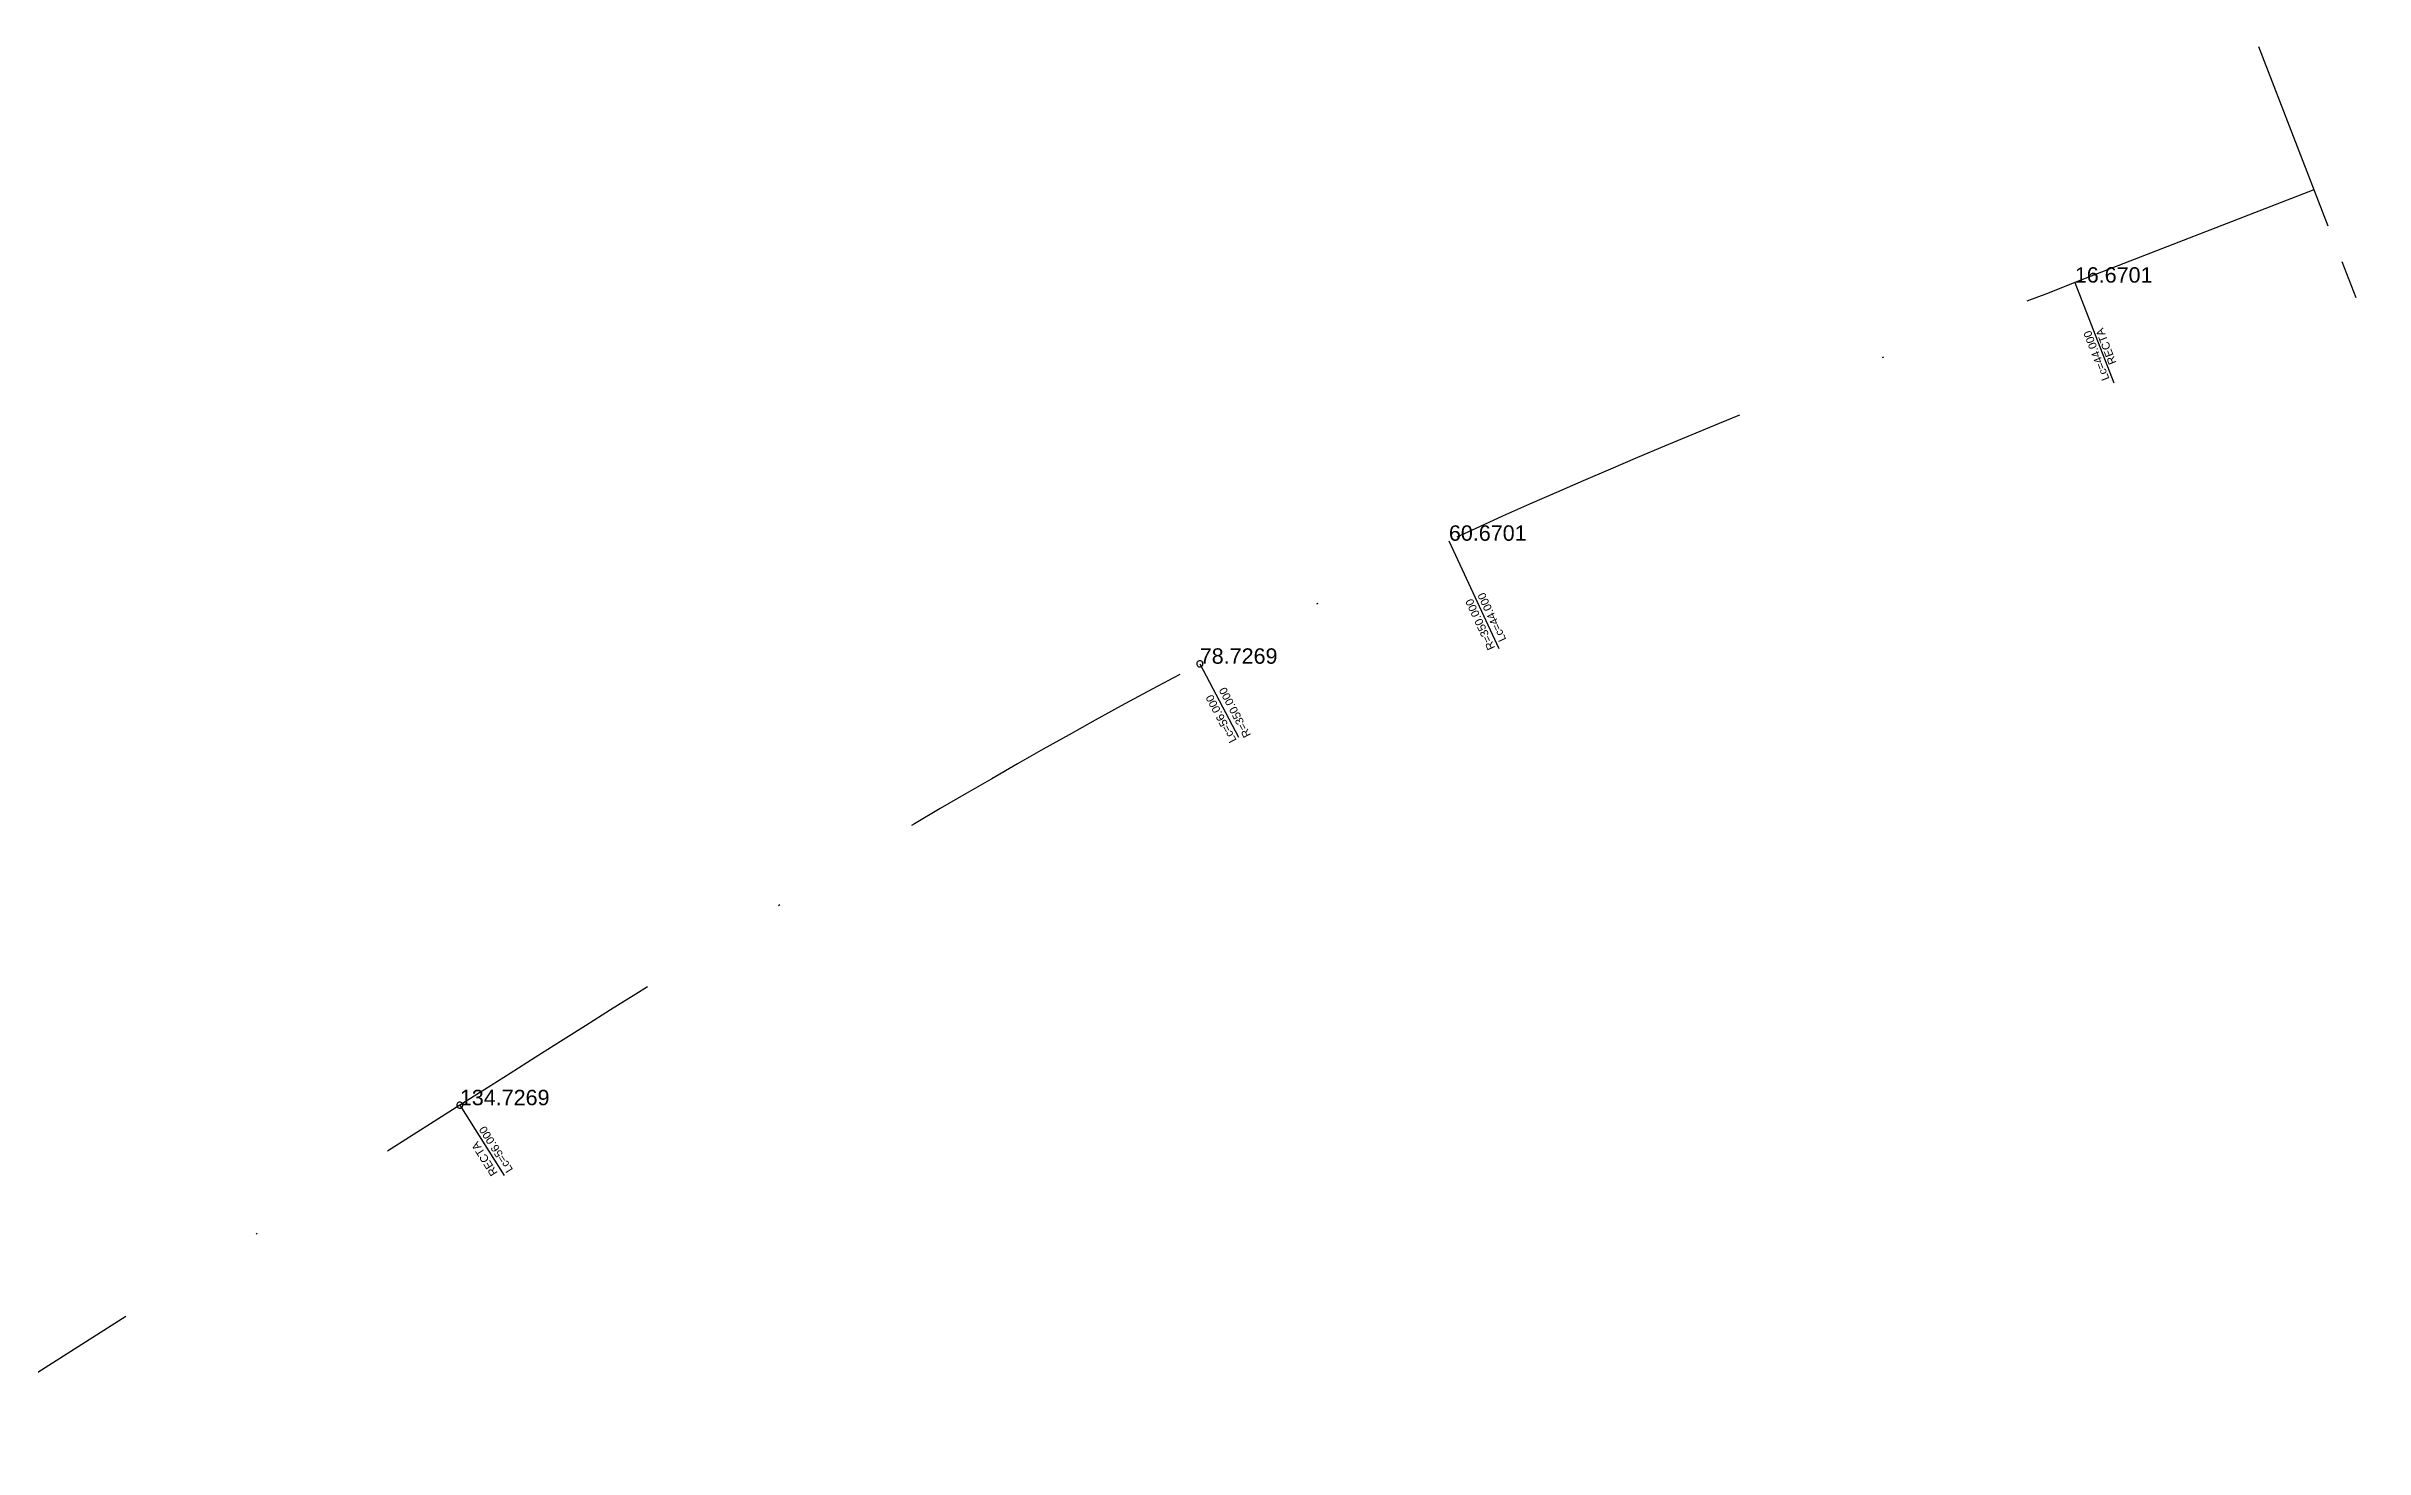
# Model space of a CAD drawing. Header units: metres. Extents: x 645109 to 647040, y 990502 to 990982.
# Drawn here: x 646073.3 to 646223.9, y 990833.1 to 990924.2 of the extents above; entities that cross this region are included whole.
import ezdxf
from ezdxf.enums import TextEntityAlignment as Align

# ---------------------------------------------------------------- set-up
doc = ezdxf.new("R2010")
doc.units = ezdxf.units.M
doc.header["$LTSCALE"] = 10
doc.linetypes.add('CENTER', pattern=[2, 1.25, -0.25, 0.25, -0.25])
doc.linetypes.add('TRAZO_Y_PUNTO', pattern=[1, 0.5, -0.25, 0, -0.25])
for name, color, linetype in [('- 변경 CANT에 따른 이격 교각', 2, 'CONTINUOUS'), ('center01', 1, 'CENTER'), ('L53', 7, 'TRAZO_Y_PUNTO'), ('S450', 7, 'CONTINUOUS'), ('S51', 1, 'CONTINUOUS'), ('S572', 7, 'CONTINUOUS'), ('S573', 7, 'CONTINUOUS')]:
    doc.layers.add(name, color=color, linetype=linetype)
doc.styles.add('ARIAL', font='arial.ttf')
doc.styles.add('txt', font='arial.ttf')

# ---------------------------------------------------------------- blocks, each defined once
blk = doc.blocks.new('S51')
at = {"layer": 'S51', "flags": 128}
for points in [[(0, 0), (0, 27)], [(1, 0), (0.966, 0.259), (0.866, 0.5), (0.707, 0.707), (0.5, 0.866), (0.259, 0.966), (0, 1), (-0.259, 0.966), (-0.5, 0.866), (-0.707, 0.707), (-0.866, 0.5), (-0.966, 0.259), (-1, 0), (-0.966, -0.259), (-0.866, -0.5), (-0.707, -0.707), (-0.5, -0.866), (-0.259, -0.966), (0, -1), (0.259, -0.966), (0.5, -0.866), (0.707, -0.707), (0.866, -0.5), (0.966, -0.259), (1, 0)]]:
    blk.add_lwpolyline(points, dxfattribs=at)

msp = doc.modelspace()

# ---------------------------------------------------------------- linework, layer by layer
at = {"layer": 'center01'}
msp.add_line((646217.01, 990924.22), (646223.91, 990906.41), dxfattribs=at)
at = {"layer": 'L53', "color": 0, "ltscale": 4, "flags": 128}
msp.add_lwpolyline([(646220.62, 990914.89), (646205.08, 990908.87), (646203.3, 990908.17), (646201.51, 990907.48), (646199.73, 990906.79), (646197.95, 990906.09), (646196.17, 990905.4), (646194.39, 990904.7), (646192.61, 990904), (646190.83, 990903.3), (646189.05, 990902.59), (646187.27, 990901.88), (646185.5, 990901.16), (646183.73, 990900.44), (646181.96, 990899.72), (646180.19, 990898.99), (646178.42, 990898.25), (646176.66, 990897.51), (646174.9, 990896.76), (646173.14, 990896), (646171.39, 990895.24), (646169.64, 990894.47), (646167.89, 990893.69), (646166.15, 990892.9), (646164.41, 990892.1, 0.012898), (646148.22, 990884.11), (646146.51, 990883.2), (646144.81, 990882.29), (646143.11, 990881.37), (646141.42, 990880.44), (646139.73, 990879.5), (646138.05, 990878.56), (646136.37, 990877.6), (646134.7, 990876.64), (646133.03, 990875.67), (646131.36, 990874.7), (646129.69, 990873.72), (646128.03, 990872.74), (646126.37, 990871.75), (646124.72, 990870.75), (646123.07, 990869.75), (646121.42, 990868.75), (646119.77, 990867.74), (646118.13, 990866.73), (646116.49, 990865.71), (646114.85, 990864.69), (646113.21, 990863.67), (646111.57, 990862.64), (646109.93, 990861.62), (646108.3, 990860.59), (646106.67, 990859.56), (646105.03, 990858.53), (646103.4, 990857.5), (646101.77, 990856.46), (646100.14, 990855.43), (645949.54, 990760.08), (645947.9, 990759.04), (645946.27, 990758.01), (645944.63, 990756.97), (645943, 990755.93), (645941.37, 990754.9), (645939.73, 990753.86), (645938.1, 990752.82), (645936.47, 990751.78), (645934.84, 990750.73), (645933.21, 990749.69), (645931.58, 990748.64), (645929.95, 990747.59), (645928.33, 990746.54), (645926.71, 990745.49), (645925.08, 990744.43), (645923.46, 990743.37), (645921.85, 990742.31), (645920.23, 990741.24), (645918.62, 990740.17), (645917.01, 990739.1), (645915.4, 990738.02), (645913.8, 990736.94), (645912.2, 990735.85), (645910.6, 990734.76), (645909, 990733.66), (645907.41, 990732.56), (645905.82, 990731.46), (645904.24, 990730.35), (645902.66, 990729.23), (645901.08, 990728.11), (645899.51, 990726.98, 0.019286), (645869.12, 990703.25), (645867.64, 990701.99), (645866.17, 990700.74), (645864.7, 990699.47), (645863.24, 990698.21), (645861.78, 990696.93), (645860.33, 990695.65), (645858.88, 990694.37), (645857.43, 990693.09), (645855.99, 990691.8), (645854.55, 990690.5), (645853.12, 990689.2), (645851.69, 990687.9), (645850.26, 990686.6), (645848.83, 990685.29), (645847.41, 990683.97), (645845.99, 990682.66), (645844.57, 990681.34), (645843.15, 990680.02), (645841.74, 990678.7), (645840.33, 990677.38), (645838.92, 990676.05), (645837.51, 990674.72), (645836.1, 990673.39), (645834.7, 990672.06), (645833.29, 990670.73), (645831.89, 990669.4), (645830.49, 990668.07), (645829.09, 990666.73), (645827.68, 990665.4), (645826.28, 990664.06), (645824.88, 990662.72), (645736.61, 990578.56), (645735.18, 990577.2), (645733.75, 990575.84), (645732.32, 990574.48), (645730.89, 990573.12), (645729.46, 990571.76), (645728.03, 990570.41), (645726.59, 990569.06), (645725.15, 990567.71), (645723.7, 990566.36), (645722.26, 990565.02), (645720.8, 990563.69), (645719.35, 990562.36), (645717.88, 990561.03), (645716.42, 990559.71), (645714.94, 990558.4), (645713.46, 990557.1), (645711.98, 990555.8), (645710.48, 990554.51), (645708.98, 990553.23), (645707.47, 990551.96), (645705.95, 990550.7), (645704.42, 990549.45), (645702.89, 990548.22), (645701.34, 990546.99), (645699.79, 990545.77), (645698.23, 990544.57), (645696.65, 990543.38), (645695.07, 990542.21), (645693.47, 990541.05), (645691.86, 990539.9), (645690.25, 990538.77), (645688.62, 990537.66), (645686.98, 990536.56), (645685.32, 990535.49), (645683.66, 990534.43), (645681.98, 990533.39), (645680.29, 990532.37, -0.190504), (645561.99, 990513.13), (645560.06, 990513.57), (645558.14, 990514.02), (645556.23, 990514.5), (645554.32, 990515), (645552.42, 990515.52), (645550.52, 990516.06), (645548.63, 990516.62), (645546.74, 990517.19), (645544.86, 990517.79), (645542.98, 990518.4), (645541.11, 990519.03), (645539.25, 990519.67), (645537.39, 990520.33), (645535.54, 990521.01), (645533.69, 990521.7), (645531.84, 990522.4), (645530, 990523.11), (645528.17, 990523.84), (645526.34, 990524.58), (645524.51, 990525.33), (645522.69, 990526.08), (645520.88, 990526.85), (645519.06, 990527.63), (645517.25, 990528.41), (645515.45, 990529.21), (645513.64, 990530.01), (645511.84, 990530.81), (645510.04, 990531.63), (645508.25, 990532.45), (645506.46, 990533.27), (645504.66, 990534.09), (645502.87, 990534.92), (645501.09, 990535.76), (645499.3, 990536.59), (645497.51, 990537.43), (645495.73, 990538.27), (645493.94, 990539.11), (645429.72, 990569.28), (645427.93, 990570.13), (645426.13, 990570.97), (645424.34, 990571.81), (645422.54, 990572.65), (645420.75, 990573.49), (645418.95, 990574.33), (645417.15, 990575.16), (645415.35, 990576), (645413.55, 990576.83), (645411.75, 990577.66), (645409.95, 990578.48), (645408.14, 990579.3), (645406.33, 990580.12), (645404.52, 990580.93), (645402.71, 990581.73), (645400.9, 990582.53), (645399.08, 990583.33), (645397.26, 990584.12), (645395.44, 990584.9), (645393.62, 990585.68), (645391.79, 990586.45), (645389.96, 990587.21), (645388.13, 990587.96), (645386.29, 990588.71), (645384.45, 990589.44), (645382.6, 990590.17), (645380.75, 990590.89), (645378.9, 990591.6), (645377.05, 990592.29), (645375.19, 990592.98), (645373.32, 990593.66), (645371.46, 990594.32), (645369.58, 990594.98), (645367.71, 990595.62), (645365.83, 990596.25), (645363.94, 990596.87), (645362.05, 990597.47), (645360.16, 990598.06), (645358.26, 990598.63), (645356.36, 990599.2), (645354.46, 990599.74), (645352.55, 990600.27), (645350.63, 990600.79), (645348.71, 990601.29), (645346.79, 990601.77), (645344.86, 990602.23), (645342.93, 990602.68), (645340.99, 990603.11), (645339.06, 990603.53), (645337.11, 990603.92), (645335.17, 990604.29), (645333.21, 990604.65), (645331.26, 990604.99), (645329.3, 990605.3), (645327.34, 990605.6), (645325.38, 990605.87), (645323.41, 990606.12), (645321.44, 990606.35, 0.14276), (645224.97, 990589.5), (645223.22, 990588.63), (645221.48, 990587.74), (645219.76, 990586.83), (645218.04, 990585.91), (645216.33, 990584.97), (645214.63, 990584.01), (645212.94, 990583.03), (645211.26, 990582.04), (645209.59, 990581.04), (645207.92, 990580.02), (645206.27, 990578.98), (645204.62, 990577.94), (645202.98, 990576.88), (645201.35, 990575.8), (645199.73, 990574.72), (645198.12, 990573.62), (645196.51, 990572.51), (645194.91, 990571.4), (645193.32, 990570.27), (645191.74, 990569.13), (645190.16, 990567.98), (645188.58, 990566.83), (645187.02, 990565.67), (645185.46, 990564.5), (645183.9, 990563.32), (645182.35, 990562.13), (645180.8, 990560.94), (645179.26, 990559.75), (645177.73, 990558.54), (645176.19, 990557.34), (645174.66, 990556.12), (645173.14, 990554.91), (645171.61, 990553.69), (645170.09, 990552.47), (645168.58, 990551.24), (645167.06, 990550.01), (645165.55, 990548.78), (645164.03, 990547.55), (645162.52, 990546.32), (645161.01, 990545.08), (645159.5, 990543.85), (645108.85, 990502.46)], format="xyb", dxfattribs=at)
at = {"layer": 'S51'}
msp.add_line((646164.41, 990892.1), (646167.65, 990885.09), dxfattribs=at)
at = {"layer": 'S51', "flags": 128}
msp.add_lwpolyline([(646205.08, 990908.87), (646207.61, 990902.35)], dxfattribs=at)

# ---------------------------------------------------------------- block references
at = {"layer": 'S51', "xscale": 0.2, "yscale": 0.2, "zscale": 0.2}
for p, rotation in [((646148.22, 990884.11), 207.757080078125), ((646100.14, 990855.43), 212.3407287597656)]:
    msp.add_blockref('S51', p, dxfattribs=dict(at, rotation=rotation))

# ---------------------------------------------------------------- texts
at = {"layer": '- 변경 CANT에 따른 이격 교각', "color": 1, "style": 'ARIAL'}
for s, p in [('16.6701', (646205.08, 990908.87)), ('60.6701', (646164.41, 990892.1)), ('78.7269', (646148.22, 990884.11)), ('134.7269', (646100.14, 990855.43))]:
    msp.add_text(s, height=1, dxfattribs=at).set_placement(p)
at = {"layer": 'S450', "color": 7, "style": 'txt'}
for s, rotation, p in [('Lc=44.000', 111.1997, (646206.48, 990904.12)), ('Lc=44.000', 114.8011, (646167.2, 990887.13)), ('Lc=56.000', 117.7571, (646149.6, 990880.53)), ('Lc=56.000', 122.3407, (646102.48, 990852.55))]:
    msp.add_text(s, height=0.52, rotation=rotation, dxfattribs=at).set_placement(p, align=Align.MIDDLE_CENTER)
at = {"layer": 'S572', "color": 7, "style": 'txt'}
for rotation, p in [(111.1997, (646207.11, 990904.72)), (122.3407, (646101.74, 990851.94))]:
    msp.add_text('RECTA', height=0.52, rotation=rotation, dxfattribs=at).set_placement(p, align=Align.MIDDLE_CENTER)
at = {"layer": 'S573', "color": 7, "style": 'txt'}
for rotation, p in [(114.8011, (646166.44, 990886.66)), (117.7571, (646150.5, 990880.94))]:
    msp.add_text('R=350.000', height=0.52, rotation=rotation, dxfattribs=at).set_placement(p, align=Align.MIDDLE_CENTER)

doc.saveas('drawing.dxf')
